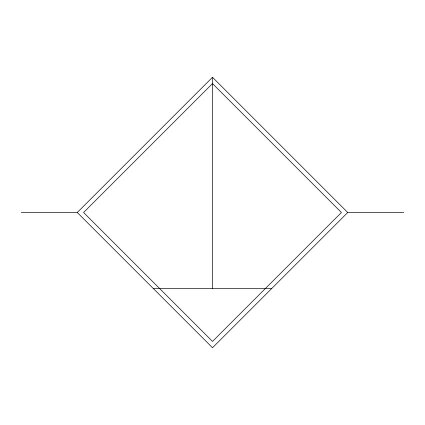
<?xml version="1.0" encoding="UTF-8"?>
<svg xmlns="http://www.w3.org/2000/svg" width="425" height="425" viewBox="0 0 425 425"><rect width="100%" height="100%" fill="white"/><g stroke="black" fill="none" stroke-linecap="round" stroke-linejoin="round"><path stroke-width="0.64" d="M21.25 212.5L77.265 212.5L212.5 77.265L347.735 212.5L403.75 212.5M347.735 212.5L212.5 347.735L77.265 212.5M153.335 288.57L271.665 288.57M212.5 77.265L212.5 288.57M212.5 83.576L83.576 212.5L212.5 341.424L341.424 212.5L212.5 83.576"/></g></svg>
